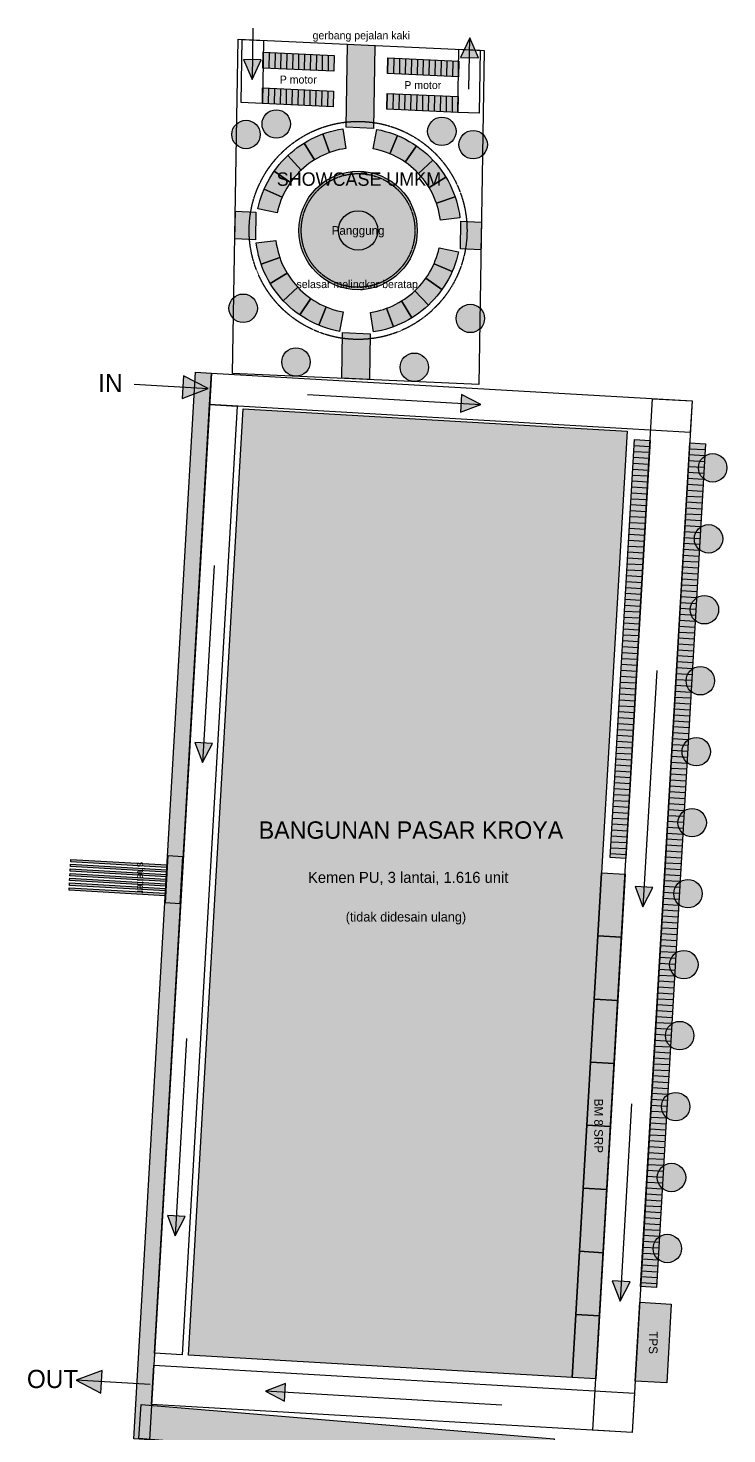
# Model space of a CAD drawing. Header units: centimetres. Extents: x 84414 to 95049, y -40145 to -11296.
# Drawn here: x 86195 to 95049, y -29092 to -11296 of the extents above; entities that cross this region are included whole.
import ezdxf
from ezdxf.enums import TextEntityAlignment as Align

# ---------------------------------------------------------------- set-up
doc = ezdxf.new("R2010")
doc.units = ezdxf.units.CM
doc.linetypes.add('DASHED', pattern=[1.524, 1.27, -0.254])
for name, color, linetype in [('D_Eksisting_Catatan', 9, 'Continuous'), ('D_Parkir', 8, 'Continuous'), ('D_Pasar_Bangunan', 42, 'Continuous'), ('D_Pasar_Servis', 252, 'Continuous'), ('D_Pejalan_Kaki', 3, 'Continuous'), ('D_Pintu', 1, 'Continuous'), ('D_Showcase_Atap', 8, 'DASHED'), ('D_Showcase_Lapak', 30, 'Continuous'), ('D_Showcase_Plaza', 51, 'Continuous'), ('D_Sirkulasi', 5, 'Continuous'), ('D_Taman', 94, 'Continuous'), ('D_Teks', 7, 'Continuous')]:
    doc.layers.add(name, color=color, linetype=linetype)

msp = doc.modelspace()

# ---------------------------------------------------------------- hatches: boundary and pattern name
at = {"layer": 'D_Parkir', "transparency": 33554585}
for points in [[(89174, -11602), (90073, -11642), (90070, -11842), (89171, -11802)], [(90752, -11672), (91651, -11712), (91648, -11912), (90749, -11872)], [(89166, -12052), (90066, -12092), (90062, -12292), (89163, -12251)], [(90745, -12122), (91644, -12162), (91641, -12362), (90742, -12322)], [(93878, -16504), (94077, -16516), (93770, -21807), (93570, -21795)], [(94577, -16545), (94776, -16557), (94155, -27239), (93956, -27227)]]:
    msp.add_hatch(color=8, dxfattribs=at).paths.add_polyline_path(points)
at = {"layer": 'D_Pasar_Bangunan', "transparency": 33554585}
msp.add_hatch(color=42, dxfattribs=at).paths.add_polyline_path([(88922, -16116), (93784, -16399), (93088, -28378), (88226, -28096)])
at = {"layer": 'D_Pasar_Servis', "transparency": 33554585}
for color, points in [(5, [(87972, -21771), (88152, -21781), (88117, -22380), (87937, -22370)]), (252, [(93459, -21989), (93758, -22007), (93712, -22805), (93412, -22788)]), (252, [(93412, -22788), (93712, -22805), (93666, -23604), (93366, -23587)]), (252, [(93366, -23587), (93666, -23604), (93619, -24403), (93320, -24385)]), (252, [(93320, -24385), (93619, -24403), (93573, -25201), (93273, -25184)]), (252, [(93273, -25184), (93573, -25201), (93526, -26000), (93227, -25983)]), (252, [(93227, -25983), (93526, -26000), (93480, -26799), (93180, -26781)]), (252, [(93180, -26781), (93480, -26799), (93433, -27597), (93134, -27580)]), (252, [(93134, -27580), (93433, -27597), (93387, -28396), (93088, -28378)]), (252, [(93944, -27427), (94344, -27450), (94286, -28448), (93886, -28425)])]:
    msp.add_hatch(color=color, dxfattribs=at).paths.add_polyline_path(points)
at = {"layer": 'D_Pejalan_Kaki', "transparency": 33554585}
for color, points in [(3, [(90240, -11499), (90590, -11515), (90573, -12565), (90223, -12549)]), (3, [(88821, -13612), (89081, -13624), (89075, -13974), (88815, -13962)]), (3, [(91678, -13740), (91938, -13751), (91932, -14101), (91672, -14090)]), (3, [(90180, -15149), (90530, -15164), (90520, -15744), (90171, -15729)]), (3, [(88318, -15650), (88518, -15662), (87733, -29169), (87533, -29157)]), (7, [(86734, -21879), (87952, -21950), (87950, -21980), (86732, -21909)]), (7, [(86737, -21819), (87955, -21890), (87954, -21920), (86736, -21849)]), (7, [(86723, -22059), (87941, -22129), (87940, -22159), (86722, -22088)]), (7, [(86727, -21999), (87945, -22069), (87943, -22099), (86725, -22029)]), (7, [(86730, -21939), (87948, -22010), (87947, -22039), (86729, -21969)]), (7, [(86717, -22178), (87934, -22249), (87933, -22279), (86715, -22208)]), (7, [(86720, -22118), (87938, -22189), (87936, -22219), (86718, -22148)]), (3, [(87628, -28720), (92860, -29156), (92829, -29585), (87597, -29149)])]:
    msp.add_hatch(color=color, dxfattribs=at).paths.add_polyline_path(points)
at = {"layer": 'D_Pintu', "transparency": 33554585}
for points in [[(88476, -15860), (88165, -15697), (88148, -15985)], [(86805, -28414), (87116, -28576), (87133, -28289)]]:
    msp.add_hatch(color=1, dxfattribs=at).paths.add_polyline_path(points)
at = {"layer": 'D_Showcase_Lapak', "transparency": 33554585}
for points in [[(90219, -12818), (90178, -12826), (90136, -12834), (90095, -12845), (90055, -12857), (90015, -12871), (89928, -12636), (89978, -12619), (90028, -12604), (90079, -12591), (90130, -12580), (90182, -12571)], [(90779, -12887), (90738, -12871), (90696, -12857), (90654, -12844), (90611, -12833), (90568, -12824), (90613, -12578), (90667, -12589), (90720, -12603), (90773, -12618), (90824, -12636), (90875, -12656)], [(89825, -12963), (89789, -12986), (89754, -13011), (89721, -13036), (89688, -13063), (89657, -13092), (89486, -12910), (89524, -12875), (89565, -12841), (89606, -12809), (89649, -12779), (89693, -12751)], [(90015, -12871), (89975, -12886), (89936, -12903), (89898, -12922), (89861, -12942), (89825, -12963), (89693, -12751), (89738, -12724), (89784, -12699), (89832, -12676), (89880, -12655), (89928, -12636)], [(90974, -12993), (90937, -12969), (90899, -12946), (90860, -12925), (90820, -12905), (90779, -12887), (90875, -12656), (90926, -12678), (90975, -12703), (91023, -12729), (91070, -12757), (91116, -12787)], [(91141, -13137), (91110, -13106), (91078, -13075), (91044, -13046), (91009, -13019), (90974, -12993), (91116, -12787), (91160, -12820), (91203, -12853), (91245, -12889), (91285, -12927), (91323, -12966)], [(89657, -13092), (89627, -13121), (89598, -13152), (89570, -13184), (89543, -13217), (89518, -13251), (89314, -13107), (89345, -13065), (89378, -13024), (89412, -12985), (89448, -12946), (89486, -12910)], [(91275, -13313), (91251, -13276), (91226, -13239), (91199, -13204), (91171, -13170), (91141, -13137), (91323, -12966), (91360, -13007), (91395, -13049), (91428, -13093), (91459, -13138), (91489, -13184)], [(89518, -13251), (89495, -13286), (89472, -13322), (89452, -13359), (89432, -13397), (89415, -13435), (89186, -13335), (89208, -13287), (89231, -13241), (89257, -13195), (89285, -13151), (89314, -13107)], [(89415, -13435), (89398, -13474), (89384, -13514), (89371, -13554), (89359, -13595), (89350, -13636), (89105, -13584), (89117, -13533), (89131, -13482), (89147, -13433), (89166, -13383), (89186, -13335)], [(91369, -13513), (91353, -13472), (91336, -13431), (91317, -13391), (91297, -13352), (91275, -13313), (91489, -13184), (91516, -13231), (91541, -13280), (91565, -13330), (91586, -13380), (91605, -13432)], [(91419, -13729), (91412, -13685), (91404, -13641), (91394, -13598), (91382, -13556), (91369, -13513), (91605, -13432), (91622, -13484), (91636, -13537), (91649, -13590), (91659, -13644), (91667, -13698)], [(89334, -13984), (89340, -14028), (89349, -14072), (89359, -14115), (89370, -14158), (89384, -14200), (89148, -14282), (89131, -14229), (89116, -14176), (89104, -14123), (89094, -14069), (89086, -14015)], [(89384, -14200), (89399, -14241), (89416, -14282), (89435, -14322), (89456, -14362), (89478, -14400), (89264, -14529), (89237, -14482), (89211, -14433), (89188, -14384), (89167, -14333), (89148, -14282)], [(91338, -14278), (91354, -14239), (91369, -14199), (91382, -14159), (91393, -14118), (91403, -14077), (91647, -14129), (91635, -14180), (91621, -14231), (91605, -14281), (91587, -14330), (91567, -14378)], [(89478, -14400), (89502, -14437), (89527, -14474), (89554, -14509), (89582, -14543), (89612, -14576), (89429, -14747), (89393, -14707), (89358, -14664), (89325, -14621), (89293, -14576), (89264, -14529)], [(91234, -14462), (91258, -14427), (91280, -14391), (91301, -14354), (91320, -14316), (91338, -14278), (91567, -14378), (91545, -14426), (91521, -14472), (91495, -14518), (91468, -14563), (91439, -14606)], [(89612, -14576), (89643, -14608), (89675, -14638), (89708, -14667), (89743, -14694), (89779, -14720), (89637, -14926), (89592, -14894), (89549, -14860), (89508, -14824), (89468, -14786), (89429, -14747)], [(91096, -14621), (91126, -14592), (91155, -14561), (91183, -14529), (91209, -14496), (91234, -14462), (91439, -14606), (91408, -14648), (91375, -14689), (91340, -14729), (91304, -14767), (91267, -14804)], [(89779, -14720), (89816, -14745), (89854, -14767), (89893, -14789), (89933, -14808), (89973, -14826), (89877, -15057), (89827, -15035), (89778, -15011), (89730, -14984), (89683, -14956), (89637, -14926)], [(90738, -14842), (90778, -14827), (90816, -14810), (90854, -14791), (90892, -14771), (90928, -14750), (91059, -14963), (91014, -14989), (90968, -15014), (90921, -15037), (90873, -15058), (90824, -15077)], [(90928, -14750), (90964, -14727), (90998, -14703), (91032, -14677), (91064, -14650), (91096, -14621), (91267, -14804), (91228, -14839), (91188, -14872), (91146, -14904), (91103, -14934), (91059, -14963)], [(89973, -14826), (90014, -14842), (90056, -14857), (90099, -14869), (90142, -14880), (90185, -14889), (90140, -15135), (90086, -15124), (90033, -15110), (89980, -15095), (89928, -15077), (89877, -15057)], [(90533, -14895), (90575, -14888), (90617, -14879), (90658, -14868), (90698, -14856), (90738, -14842), (90824, -15077), (90775, -15094), (90724, -15109), (90674, -15122), (90622, -15133), (90571, -15142)]]:
    msp.add_hatch(color=30, dxfattribs=at).paths.add_polyline_path(points)
at = {"layer": 'D_Showcase_Plaza', "transparency": 33554585}
for color, points in [(51, [(91126, -13857), (91123, -13783), (91112, -13710), (91094, -13639), (91069, -13570), (91038, -13503), (91000, -13440), (90956, -13381), (90907, -13326), (90852, -13277), (90793, -13233), (90730, -13195), (90663, -13164), (90594, -13139), (90523, -13121), (90450, -13110), (90376, -13107), (90303, -13110), (90230, -13121), (90159, -13139), (90089, -13164), (90023, -13195), (89960, -13233), (89901, -13277), (89846, -13326), (89797, -13381), (89753, -13440), (89715, -13503), (89683, -13570), (89659, -13639), (89641, -13710), (89630, -13783), (89626, -13857), (89630, -13930), (89641, -14003), (89659, -14074), (89683, -14144), (89715, -14210), (89753, -14273), (89797, -14332), (89846, -14387), (89901, -14436), (89960, -14480), (90023, -14518), (90089, -14550), (90159, -14574), (90230, -14592), (90303, -14603), (90376, -14607), (90450, -14603), (90523, -14592), (90594, -14574), (90663, -14550), (90730, -14518), (90793, -14480), (90852, -14436), (90907, -14387), (90956, -14332), (91000, -14273), (91038, -14210), (91069, -14144), (91094, -14074), (91112, -14003), (91123, -13930)]), (41, [(90626, -13857), (90625, -13832), (90622, -13808), (90616, -13784), (90607, -13761), (90597, -13739), (90584, -13718), (90570, -13698), (90553, -13680), (90535, -13663), (90515, -13649), (90494, -13636), (90472, -13626), (90449, -13617), (90425, -13611), (90401, -13608), (90376, -13607), (90352, -13608), (90328, -13611), (90304, -13617), (90281, -13626), (90258, -13636), (90237, -13649), (90218, -13663), (90200, -13680), (90183, -13698), (90168, -13718), (90156, -13739), (90145, -13761), (90137, -13784), (90131, -13808), (90128, -13832), (90126, -13857), (90128, -13881), (90131, -13905), (90137, -13929), (90145, -13952), (90156, -13974), (90168, -13996), (90183, -14015), (90200, -14033), (90218, -14050), (90237, -14064), (90258, -14077), (90281, -14088), (90304, -14096), (90328, -14102), (90352, -14105), (90376, -14107), (90401, -14105), (90425, -14102), (90449, -14096), (90472, -14088), (90494, -14077), (90515, -14064), (90535, -14050), (90553, -14033), (90570, -14015), (90584, -13996), (90597, -13974), (90607, -13952), (90616, -13929), (90622, -13905), (90625, -13881)])]:
    msp.add_hatch(color=color, dxfattribs=at).paths.add_polyline_path(points)
at = {"layer": 'D_Sirkulasi', "transparency": 33554585}
for points in [[(91791, -11418), (91675, -11666), (91900, -11670)], [(89033, -11945), (89150, -11697), (88925, -11694)], [(91930, -16061), (91687, -15934), (91674, -16158)], [(88406, -20594), (88533, -20351), (88308, -20338)], [(93985, -22421), (94112, -22177), (93887, -22164)], [(88058, -26584), (88185, -26341), (87960, -26328)], [(93695, -27412), (93821, -27169), (93597, -27156)], [(89201, -28553), (89444, -28680), (89457, -28455)]]:
    msp.add_hatch(color=5, dxfattribs=at).paths.add_polyline_path(points)
at = {"layer": 'D_Taman', "transparency": 33554585}
for points in [[(89519, -12509), (89518, -12492), (89515, -12474), (89511, -12457), (89505, -12441), (89498, -12425), (89488, -12409), (89478, -12395), (89466, -12382), (89453, -12370), (89439, -12360), (89424, -12351), (89408, -12343), (89391, -12337), (89374, -12333), (89356, -12330), (89339, -12329), (89321, -12330), (89304, -12333), (89287, -12337), (89270, -12343), (89254, -12351), (89239, -12360), (89225, -12370), (89212, -12382), (89200, -12395), (89189, -12409), (89180, -12425), (89173, -12441), (89167, -12457), (89162, -12474), (89160, -12492), (89159, -12509), (89160, -12527), (89162, -12545), (89167, -12562), (89173, -12578), (89180, -12594), (89189, -12609), (89200, -12624), (89212, -12637), (89225, -12649), (89239, -12659), (89254, -12668), (89270, -12676), (89287, -12682), (89304, -12686), (89321, -12689), (89339, -12689), (89356, -12689), (89374, -12686), (89391, -12682), (89408, -12676), (89424, -12668), (89439, -12659), (89453, -12649), (89466, -12637), (89478, -12624), (89488, -12609), (89498, -12594), (89505, -12578), (89511, -12562), (89515, -12545), (89518, -12527)], [(91617, -12603), (91616, -12586), (91613, -12568), (91609, -12551), (91603, -12534), (91595, -12518), (91586, -12503), (91576, -12489), (91564, -12476), (91551, -12464), (91537, -12454), (91522, -12444), (91506, -12437), (91489, -12431), (91472, -12427), (91454, -12424), (91437, -12423), (91419, -12424), (91402, -12427), (91384, -12431), (91368, -12437), (91352, -12444), (91337, -12454), (91323, -12464), (91309, -12476), (91298, -12489), (91287, -12503), (91278, -12518), (91270, -12534), (91264, -12551), (91260, -12568), (91258, -12586), (91257, -12603), (91258, -12621), (91260, -12638), (91264, -12655), (91270, -12672), (91278, -12688), (91287, -12703), (91298, -12717), (91309, -12730), (91323, -12742), (91337, -12753), (91352, -12762), (91368, -12770), (91384, -12775), (91402, -12780), (91419, -12782), (91437, -12783), (91454, -12782), (91472, -12780), (91489, -12775), (91506, -12770), (91522, -12762), (91537, -12753), (91551, -12742), (91564, -12730), (91576, -12717), (91586, -12703), (91595, -12688), (91603, -12672), (91609, -12655), (91613, -12638), (91616, -12621)], [(89137, -12642), (89136, -12625), (89133, -12607), (89129, -12590), (89123, -12574), (89115, -12558), (89106, -12542), (89096, -12528), (89084, -12515), (89071, -12503), (89057, -12493), (89042, -12484), (89026, -12476), (89009, -12470), (88992, -12466), (88974, -12463), (88957, -12462), (88939, -12463), (88922, -12466), (88904, -12470), (88888, -12476), (88872, -12484), (88857, -12493), (88843, -12503), (88829, -12515), (88818, -12528), (88807, -12542), (88798, -12558), (88790, -12574), (88784, -12590), (88780, -12607), (88778, -12625), (88777, -12642), (88778, -12660), (88780, -12678), (88784, -12695), (88790, -12711), (88798, -12727), (88807, -12742), (88818, -12757), (88829, -12770), (88843, -12782), (88857, -12792), (88872, -12801), (88888, -12809), (88904, -12815), (88922, -12819), (88939, -12822), (88957, -12822), (88974, -12822), (88992, -12819), (89009, -12815), (89026, -12809), (89042, -12801), (89057, -12792), (89071, -12782), (89084, -12770), (89096, -12757), (89106, -12742), (89115, -12727), (89123, -12711), (89129, -12695), (89133, -12678), (89136, -12660)], [(92014, -12771), (92013, -12753), (92010, -12736), (92006, -12719), (92000, -12702), (91993, -12686), (91984, -12671), (91973, -12657), (91961, -12644), (91948, -12632), (91934, -12621), (91919, -12612), (91903, -12605), (91886, -12599), (91869, -12594), (91851, -12592), (91834, -12591), (91816, -12592), (91799, -12594), (91782, -12599), (91765, -12605), (91749, -12612), (91734, -12621), (91720, -12632), (91707, -12644), (91695, -12657), (91684, -12671), (91675, -12686), (91668, -12702), (91662, -12719), (91657, -12736), (91655, -12753), (91654, -12771), (91655, -12789), (91657, -12806), (91662, -12823), (91668, -12840), (91675, -12856), (91684, -12871), (91695, -12885), (91707, -12898), (91720, -12910), (91734, -12921), (91749, -12930), (91765, -12937), (91782, -12943), (91799, -12948), (91816, -12950), (91834, -12951), (91851, -12950), (91869, -12948), (91886, -12943), (91903, -12937), (91919, -12930), (91934, -12921), (91948, -12910), (91961, -12898), (91973, -12885), (91984, -12871), (91993, -12856), (92000, -12840), (92006, -12823), (92010, -12806), (92013, -12789)], [(89100, -14842), (89100, -14825), (89097, -14807), (89093, -14790), (89087, -14773), (89079, -14757), (89070, -14742), (89060, -14728), (89048, -14715), (89035, -14703), (89020, -14693), (89005, -14683), (88989, -14676), (88973, -14670), (88956, -14666), (88938, -14663), (88920, -14662), (88903, -14663), (88885, -14666), (88868, -14670), (88852, -14676), (88836, -14683), (88820, -14693), (88806, -14703), (88793, -14715), (88781, -14728), (88771, -14742), (88762, -14757), (88754, -14773), (88748, -14790), (88744, -14807), (88741, -14825), (88740, -14842), (88741, -14860), (88744, -14877), (88748, -14894), (88754, -14911), (88762, -14927), (88771, -14942), (88781, -14956), (88793, -14969), (88806, -14981), (88820, -14992), (88836, -15001), (88852, -15008), (88868, -15014), (88885, -15019), (88903, -15021), (88920, -15022), (88938, -15021), (88956, -15019), (88973, -15014), (88989, -15008), (89005, -15001), (89020, -14992), (89035, -14981), (89048, -14969), (89060, -14956), (89070, -14942), (89079, -14927), (89087, -14911), (89093, -14894), (89097, -14877), (89100, -14860)], [(91978, -14971), (91977, -14953), (91974, -14936), (91970, -14918), (91964, -14902), (91956, -14886), (91947, -14871), (91937, -14857), (91925, -14843), (91912, -14832), (91898, -14821), (91882, -14812), (91866, -14804), (91850, -14798), (91833, -14794), (91815, -14792), (91798, -14791), (91780, -14792), (91762, -14794), (91745, -14798), (91729, -14804), (91713, -14812), (91698, -14821), (91683, -14832), (91670, -14843), (91658, -14857), (91648, -14871), (91639, -14886), (91631, -14902), (91625, -14918), (91621, -14936), (91618, -14953), (91618, -14971), (91618, -14988), (91621, -15006), (91625, -15023), (91631, -15040), (91639, -15056), (91648, -15071), (91658, -15085), (91670, -15098), (91683, -15110), (91698, -15120), (91713, -15129), (91729, -15137), (91745, -15143), (91762, -15147), (91780, -15150), (91798, -15151), (91815, -15150), (91833, -15147), (91850, -15143), (91866, -15137), (91882, -15129), (91898, -15120), (91912, -15110), (91925, -15098), (91937, -15085), (91947, -15071), (91956, -15056), (91964, -15040), (91970, -15023), (91974, -15006), (91977, -14988)], [(89769, -15522), (89768, -15505), (89766, -15487), (89761, -15470), (89755, -15454), (89748, -15438), (89739, -15422), (89728, -15408), (89716, -15395), (89703, -15383), (89689, -15373), (89674, -15364), (89658, -15356), (89641, -15350), (89624, -15346), (89607, -15343), (89589, -15342), (89571, -15343), (89554, -15346), (89537, -15350), (89520, -15356), (89504, -15364), (89489, -15373), (89475, -15383), (89462, -15395), (89450, -15408), (89439, -15422), (89430, -15438), (89423, -15454), (89417, -15470), (89413, -15487), (89410, -15505), (89409, -15522), (89410, -15540), (89413, -15558), (89417, -15575), (89423, -15591), (89430, -15607), (89439, -15622), (89450, -15637), (89462, -15650), (89475, -15662), (89489, -15672), (89504, -15681), (89520, -15689), (89537, -15695), (89554, -15699), (89571, -15702), (89589, -15702), (89607, -15702), (89624, -15699), (89641, -15695), (89658, -15689), (89674, -15681), (89689, -15672), (89703, -15662), (89716, -15650), (89728, -15637), (89739, -15622), (89748, -15607), (89755, -15591), (89761, -15575), (89766, -15558), (89768, -15540)], [(91268, -15589), (91267, -15572), (91264, -15554), (91260, -15537), (91254, -15521), (91246, -15505), (91237, -15489), (91227, -15475), (91215, -15462), (91202, -15450), (91188, -15440), (91172, -15431), (91156, -15423), (91140, -15417), (91123, -15413), (91105, -15410), (91088, -15409), (91070, -15410), (91052, -15413), (91035, -15417), (91019, -15423), (91003, -15431), (90988, -15440), (90973, -15450), (90960, -15462), (90948, -15475), (90938, -15489), (90929, -15505), (90921, -15521), (90915, -15537), (90911, -15554), (90908, -15572), (90908, -15589), (90908, -15607), (90911, -15625), (90915, -15642), (90921, -15658), (90929, -15674), (90938, -15689), (90948, -15704), (90960, -15717), (90973, -15729), (90988, -15739), (91003, -15748), (91019, -15756), (91035, -15762), (91052, -15766), (91070, -15769), (91088, -15769), (91105, -15769), (91123, -15766), (91140, -15762), (91156, -15756), (91172, -15748), (91188, -15739), (91202, -15729), (91215, -15717), (91227, -15704), (91237, -15689), (91246, -15674), (91254, -15658), (91260, -15642), (91264, -15625), (91267, -15607)], [(95049, -16862), (95048, -16845), (95045, -16827), (95041, -16810), (95035, -16794), (95027, -16778), (95018, -16762), (95008, -16748), (94996, -16735), (94983, -16723), (94969, -16713), (94953, -16704), (94938, -16696), (94921, -16690), (94904, -16686), (94886, -16683), (94869, -16682), (94851, -16683), (94834, -16686), (94816, -16690), (94800, -16696), (94784, -16704), (94769, -16713), (94754, -16723), (94741, -16735), (94729, -16748), (94719, -16762), (94710, -16778), (94702, -16794), (94696, -16810), (94692, -16827), (94689, -16845), (94689, -16862), (94689, -16880), (94692, -16898), (94696, -16915), (94702, -16931), (94710, -16947), (94719, -16962), (94729, -16977), (94741, -16990), (94754, -17002), (94769, -17012), (94784, -17021), (94800, -17029), (94816, -17035), (94834, -17039), (94851, -17042), (94869, -17042), (94886, -17042), (94904, -17039), (94921, -17035), (94938, -17029), (94953, -17021), (94969, -17012), (94983, -17002), (94996, -16990), (95008, -16977), (95018, -16962), (95027, -16947), (95035, -16931), (95041, -16915), (95045, -16898), (95048, -16880)], [(94996, -17761), (94996, -17743), (94993, -17726), (94989, -17709), (94983, -17692), (94975, -17676), (94966, -17661), (94956, -17647), (94944, -17634), (94931, -17622), (94916, -17611), (94901, -17602), (94885, -17595), (94869, -17589), (94852, -17584), (94834, -17582), (94816, -17581), (94799, -17582), (94781, -17584), (94764, -17589), (94748, -17595), (94732, -17602), (94716, -17611), (94702, -17622), (94689, -17634), (94677, -17647), (94667, -17661), (94658, -17676), (94650, -17692), (94644, -17709), (94640, -17726), (94637, -17743), (94636, -17761), (94637, -17779), (94640, -17796), (94644, -17813), (94650, -17830), (94658, -17846), (94667, -17861), (94677, -17875), (94689, -17888), (94702, -17900), (94716, -17911), (94732, -17920), (94748, -17927), (94764, -17933), (94781, -17937), (94799, -17940), (94816, -17941), (94834, -17940), (94852, -17937), (94869, -17933), (94885, -17927), (94901, -17920), (94916, -17911), (94931, -17900), (94944, -17888), (94956, -17875), (94966, -17861), (94975, -17846), (94983, -17830), (94989, -17813), (94993, -17796), (94996, -17779)], [(94944, -18659), (94943, -18642), (94941, -18624), (94936, -18607), (94930, -18591), (94923, -18575), (94914, -18559), (94903, -18545), (94891, -18532), (94878, -18520), (94864, -18510), (94849, -18501), (94833, -18493), (94816, -18487), (94799, -18483), (94782, -18480), (94764, -18479), (94747, -18480), (94729, -18483), (94712, -18487), (94695, -18493), (94679, -18501), (94664, -18510), (94650, -18520), (94637, -18532), (94625, -18545), (94615, -18559), (94605, -18575), (94598, -18591), (94592, -18607), (94588, -18624), (94585, -18642), (94584, -18659), (94585, -18677), (94588, -18695), (94592, -18712), (94598, -18728), (94605, -18744), (94615, -18759), (94625, -18774), (94637, -18787), (94650, -18799), (94664, -18809), (94679, -18818), (94695, -18826), (94712, -18832), (94729, -18836), (94747, -18839), (94764, -18839), (94782, -18839), (94799, -18836), (94816, -18832), (94833, -18826), (94849, -18818), (94864, -18809), (94878, -18799), (94891, -18787), (94903, -18774), (94914, -18759), (94923, -18744), (94930, -18728), (94936, -18712), (94941, -18695), (94943, -18677)], [(94892, -19558), (94891, -19540), (94889, -19523), (94884, -19506), (94878, -19489), (94871, -19473), (94862, -19458), (94851, -19444), (94839, -19431), (94826, -19419), (94812, -19408), (94797, -19399), (94781, -19392), (94764, -19386), (94747, -19381), (94730, -19379), (94712, -19378), (94694, -19379), (94677, -19381), (94660, -19386), (94643, -19392), (94627, -19399), (94612, -19408), (94598, -19419), (94585, -19431), (94573, -19444), (94562, -19458), (94553, -19473), (94546, -19489), (94540, -19506), (94535, -19523), (94533, -19540), (94532, -19558), (94533, -19576), (94535, -19593), (94540, -19610), (94546, -19627), (94553, -19643), (94562, -19658), (94573, -19672), (94585, -19685), (94598, -19697), (94612, -19708), (94627, -19717), (94643, -19724), (94660, -19730), (94677, -19734), (94694, -19737), (94712, -19738), (94730, -19737), (94747, -19734), (94764, -19730), (94781, -19724), (94797, -19717), (94812, -19708), (94826, -19697), (94839, -19685), (94851, -19672), (94862, -19658), (94871, -19643), (94878, -19627), (94884, -19610), (94889, -19593), (94891, -19576)], [(94840, -20456), (94839, -20439), (94836, -20421), (94832, -20404), (94826, -20387), (94819, -20372), (94809, -20356), (94799, -20342), (94787, -20329), (94774, -20317), (94760, -20307), (94745, -20298), (94729, -20290), (94712, -20284), (94695, -20280), (94677, -20277), (94660, -20276), (94642, -20277), (94625, -20280), (94608, -20284), (94591, -20290), (94575, -20298), (94560, -20307), (94546, -20317), (94532, -20329), (94521, -20342), (94510, -20356), (94501, -20372), (94493, -20387), (94488, -20404), (94483, -20421), (94481, -20439), (94480, -20456), (94481, -20474), (94483, -20491), (94488, -20509), (94493, -20525), (94501, -20541), (94510, -20556), (94521, -20571), (94532, -20584), (94546, -20596), (94560, -20606), (94575, -20615), (94591, -20623), (94608, -20629), (94625, -20633), (94642, -20636), (94660, -20636), (94677, -20636), (94695, -20633), (94712, -20629), (94729, -20623), (94745, -20615), (94760, -20606), (94774, -20596), (94787, -20584), (94799, -20571), (94809, -20556), (94819, -20541), (94826, -20525), (94832, -20509), (94836, -20491), (94839, -20474)], [(94788, -21355), (94787, -21337), (94784, -21320), (94780, -21303), (94774, -21286), (94766, -21270), (94757, -21255), (94747, -21241), (94735, -21228), (94722, -21216), (94708, -21205), (94692, -21196), (94676, -21189), (94660, -21183), (94643, -21178), (94625, -21176), (94608, -21175), (94590, -21176), (94572, -21178), (94555, -21183), (94539, -21189), (94523, -21196), (94508, -21205), (94493, -21216), (94480, -21228), (94468, -21241), (94458, -21255), (94449, -21270), (94441, -21286), (94435, -21303), (94431, -21320), (94428, -21337), (94428, -21355), (94428, -21372), (94431, -21390), (94435, -21407), (94441, -21424), (94449, -21440), (94458, -21455), (94468, -21469), (94480, -21482), (94493, -21494), (94508, -21505), (94523, -21514), (94539, -21521), (94555, -21527), (94572, -21531), (94590, -21534), (94608, -21535), (94625, -21534), (94643, -21531), (94660, -21527), (94676, -21521), (94692, -21514), (94708, -21505), (94722, -21494), (94735, -21482), (94747, -21469), (94757, -21455), (94766, -21440), (94774, -21424), (94780, -21407), (94784, -21390), (94787, -21372)], [(94735, -22253), (94734, -22236), (94732, -22218), (94728, -22201), (94722, -22184), (94714, -22168), (94705, -22153), (94694, -22139), (94683, -22126), (94670, -22114), (94655, -22104), (94640, -22095), (94624, -22087), (94608, -22081), (94590, -22077), (94573, -22074), (94555, -22073), (94538, -22074), (94520, -22077), (94503, -22081), (94486, -22087), (94471, -22095), (94455, -22104), (94441, -22114), (94428, -22126), (94416, -22139), (94406, -22153), (94397, -22168), (94389, -22184), (94383, -22201), (94379, -22218), (94376, -22236), (94375, -22253), (94376, -22271), (94379, -22288), (94383, -22306), (94389, -22322), (94397, -22338), (94406, -22353), (94416, -22368), (94428, -22381), (94441, -22392), (94455, -22403), (94471, -22412), (94486, -22420), (94503, -22426), (94520, -22430), (94538, -22432), (94555, -22433), (94573, -22432), (94590, -22430), (94608, -22426), (94624, -22420), (94640, -22412), (94655, -22403), (94670, -22392), (94683, -22381), (94694, -22368), (94705, -22353), (94714, -22338), (94722, -22322), (94728, -22306), (94732, -22288), (94734, -22271)], [(94683, -23152), (94682, -23134), (94680, -23117), (94675, -23100), (94669, -23083), (94662, -23067), (94653, -23052), (94642, -23038), (94630, -23025), (94617, -23013), (94603, -23002), (94588, -22993), (94572, -22986), (94555, -22980), (94538, -22975), (94521, -22973), (94503, -22972), (94486, -22973), (94468, -22975), (94451, -22980), (94434, -22986), (94418, -22993), (94403, -23002), (94389, -23013), (94376, -23025), (94364, -23038), (94353, -23052), (94344, -23067), (94337, -23083), (94331, -23100), (94327, -23117), (94324, -23134), (94323, -23152), (94324, -23169), (94327, -23187), (94331, -23204), (94337, -23221), (94344, -23237), (94353, -23252), (94364, -23266), (94376, -23279), (94389, -23291), (94403, -23301), (94418, -23311), (94434, -23318), (94451, -23324), (94468, -23328), (94486, -23331), (94503, -23332), (94521, -23331), (94538, -23328), (94555, -23324), (94572, -23318), (94588, -23311), (94603, -23301), (94617, -23291), (94630, -23279), (94642, -23266), (94653, -23252), (94662, -23237), (94669, -23221), (94675, -23204), (94680, -23187), (94682, -23169)], [(94631, -24050), (94630, -24033), (94627, -24015), (94623, -23998), (94617, -23981), (94610, -23965), (94601, -23950), (94590, -23936), (94578, -23923), (94565, -23911), (94551, -23901), (94536, -23892), (94520, -23884), (94503, -23878), (94486, -23874), (94469, -23871), (94451, -23870), (94433, -23871), (94416, -23874), (94399, -23878), (94382, -23884), (94366, -23892), (94351, -23901), (94337, -23911), (94324, -23923), (94312, -23936), (94301, -23950), (94292, -23965), (94285, -23981), (94279, -23998), (94274, -24015), (94272, -24033), (94271, -24050), (94272, -24068), (94274, -24085), (94279, -24103), (94285, -24119), (94292, -24135), (94301, -24150), (94312, -24164), (94324, -24178), (94337, -24189), (94351, -24200), (94366, -24209), (94382, -24217), (94399, -24223), (94416, -24227), (94433, -24229), (94451, -24230), (94469, -24229), (94486, -24227), (94503, -24223), (94520, -24217), (94536, -24209), (94551, -24200), (94565, -24189), (94578, -24178), (94590, -24164), (94601, -24150), (94610, -24135), (94617, -24119), (94623, -24103), (94627, -24085), (94630, -24068)], [(94579, -24949), (94578, -24931), (94575, -24914), (94571, -24897), (94565, -24880), (94557, -24864), (94548, -24849), (94538, -24835), (94526, -24822), (94513, -24810), (94499, -24799), (94484, -24790), (94468, -24782), (94451, -24777), (94434, -24772), (94416, -24770), (94399, -24769), (94381, -24770), (94364, -24772), (94346, -24777), (94330, -24782), (94314, -24790), (94299, -24799), (94285, -24810), (94271, -24822), (94260, -24835), (94249, -24849), (94240, -24864), (94232, -24880), (94226, -24897), (94222, -24914), (94220, -24931), (94219, -24949), (94220, -24966), (94222, -24984), (94226, -25001), (94232, -25018), (94240, -25034), (94249, -25049), (94260, -25063), (94271, -25076), (94285, -25088), (94299, -25098), (94314, -25108), (94330, -25115), (94346, -25121), (94364, -25125), (94381, -25128), (94399, -25129), (94416, -25128), (94434, -25125), (94451, -25121), (94468, -25115), (94484, -25108), (94499, -25098), (94513, -25088), (94526, -25076), (94538, -25063), (94548, -25049), (94557, -25034), (94565, -25018), (94571, -25001), (94575, -24984), (94578, -24966)], [(94527, -25847), (94526, -25830), (94523, -25812), (94519, -25795), (94513, -25778), (94505, -25762), (94496, -25747), (94486, -25733), (94474, -25720), (94461, -25708), (94447, -25698), (94431, -25689), (94415, -25681), (94399, -25675), (94382, -25671), (94364, -25668), (94347, -25667), (94329, -25668), (94311, -25671), (94294, -25675), (94278, -25681), (94262, -25689), (94247, -25698), (94232, -25708), (94219, -25720), (94207, -25733), (94197, -25747), (94188, -25762), (94180, -25778), (94174, -25795), (94170, -25812), (94167, -25830), (94167, -25847), (94167, -25865), (94170, -25882), (94174, -25900), (94180, -25916), (94188, -25932), (94197, -25947), (94207, -25961), (94219, -25975), (94232, -25986), (94247, -25997), (94262, -26006), (94278, -26014), (94294, -26020), (94311, -26024), (94329, -26026), (94347, -26027), (94364, -26026), (94382, -26024), (94399, -26020), (94415, -26014), (94431, -26006), (94447, -25997), (94461, -25986), (94474, -25975), (94486, -25961), (94496, -25947), (94505, -25932), (94513, -25916), (94519, -25900), (94523, -25882), (94526, -25865)], [(94474, -26746), (94473, -26728), (94471, -26711), (94467, -26694), (94461, -26677), (94453, -26661), (94444, -26646), (94433, -26632), (94422, -26618), (94408, -26607), (94394, -26596), (94379, -26587), (94363, -26579), (94347, -26574), (94329, -26569), (94312, -26567), (94294, -26566), (94277, -26567), (94259, -26569), (94242, -26574), (94225, -26579), (94209, -26587), (94194, -26596), (94180, -26607), (94167, -26618), (94155, -26632), (94145, -26646), (94136, -26661), (94128, -26677), (94122, -26694), (94118, -26711), (94115, -26728), (94114, -26746), (94115, -26763), (94118, -26781), (94122, -26798), (94128, -26815), (94136, -26831), (94145, -26846), (94155, -26860), (94167, -26873), (94180, -26885), (94194, -26895), (94209, -26905), (94225, -26912), (94242, -26918), (94259, -26922), (94277, -26925), (94294, -26926), (94312, -26925), (94329, -26922), (94347, -26918), (94363, -26912), (94379, -26905), (94394, -26895), (94408, -26885), (94422, -26873), (94433, -26860), (94444, -26846), (94453, -26831), (94461, -26815), (94467, -26798), (94471, -26781), (94473, -26763)]]:
    msp.add_hatch(color=94, dxfattribs=at).paths.add_polyline_path(points)

# ---------------------------------------------------------------- linework, layer by layer
at = {"layer": 'D_Eksisting_Catatan'}
msp.add_lwpolyline([(88857, -11437), (91973, -11577), (91904, -15806), (88787, -15667)], close=True, dxfattribs=at)
at = {"layer": 'D_Parkir'}
for p, q in [((89174, -11602), (89171, -11802)), ((89249, -11605), (89245, -11805)), ((89324, -11608), (89320, -11808)), ((89399, -11612), (89395, -11812)), ((89474, -11615), (89470, -11815)), ((89548, -11618), (89545, -11818)), ((89623, -11622), (89620, -11822)), ((89698, -11625), (89695, -11825)), ((89773, -11628), (89770, -11828)), ((89848, -11632), (89845, -11832)), ((89923, -11635), (89920, -11835)), ((89998, -11638), (89995, -11838)), ((90073, -11642), (90070, -11842)), ((90752, -11672), (90749, -11872)), ((90827, -11675), (90824, -11875)), ((90902, -11679), (90899, -11879)), ((90977, -11682), (90974, -11882)), ((91052, -11685), (91049, -11885)), ((91127, -11689), (91124, -11889)), ((91202, -11692), (91198, -11892)), ((91277, -11696), (91273, -11895)), ((91352, -11699), (91348, -11899)), ((91427, -11702), (91423, -11902)), ((91501, -11706), (91498, -11906)), ((91576, -11709), (91573, -11909)), ((91651, -11712), (91648, -11912)), ((89166, -12052), (89163, -12251)), ((89241, -12055), (89238, -12255)), ((89316, -12058), (89313, -12258)), ((89391, -12062), (89388, -12262)), ((89466, -12065), (89463, -12265)), ((89541, -12068), (89538, -12268)), ((89616, -12072), (89613, -12272)), ((89691, -12075), (89688, -12275)), ((89766, -12078), (89763, -12278)), ((89841, -12082), (89837, -12282)), ((89916, -12085), (89912, -12285)), ((89991, -12088), (89987, -12288)), ((90066, -12092), (90062, -12292)), ((90745, -12122), (90742, -12322)), ((90820, -12125), (90816, -12325)), ((90895, -12129), (90891, -12329)), ((90970, -12132), (90966, -12332)), ((91045, -12135), (91041, -12335)), ((91119, -12139), (91116, -12339)), ((91194, -12142), (91191, -12342)), ((91269, -12145), (91266, -12345)), ((91344, -12149), (91341, -12349)), ((91419, -12152), (91416, -12352)), ((91494, -12155), (91491, -12355)), ((91569, -12159), (91566, -12359)), ((91644, -12162), (91641, -12362)), ((93878, -16504), (94077, -16516)), ((94577, -16545), (94776, -16557)), ((93865, -16729), (94064, -16741)), ((93869, -16654), (94069, -16666)), ((93873, -16579), (94073, -16591)), ((94568, -16695), (94768, -16706)), ((94572, -16620), (94772, -16631)), ((93856, -16879), (94056, -16890)), ((93860, -16804), (94060, -16815)), ((94559, -16844), (94759, -16856)), ((94563, -16770), (94763, -16781)), ((93847, -17028), (94047, -17040)), ((93852, -16954), (94051, -16965)), ((94546, -17069), (94746, -17081)), ((94550, -16994), (94750, -17006)), ((94555, -16919), (94754, -16931)), ((93834, -17253), (94034, -17265)), ((93839, -17178), (94038, -17190)), ((93843, -17103), (94043, -17115)), ((94537, -17219), (94737, -17230)), ((94542, -17144), (94741, -17156)), ((93826, -17403), (94025, -17414)), ((93830, -17328), (94030, -17340)), ((94529, -17369), (94728, -17380)), ((94533, -17294), (94733, -17305)), ((93817, -17553), (94016, -17564)), ((93821, -17478), (94021, -17489)), ((94516, -17593), (94715, -17605)), ((94520, -17518), (94720, -17530)), ((94524, -17443), (94724, -17455)), ((93804, -17777), (94003, -17789)), ((93808, -17702), (94008, -17714)), ((93812, -17627), (94012, -17639)), ((94507, -17743), (94707, -17755)), ((94511, -17668), (94711, -17680)), ((93795, -17927), (93995, -17939)), ((93799, -17852), (93999, -17864)), ((94494, -17968), (94694, -17979)), ((94498, -17893), (94698, -17904)), ((94503, -17818), (94702, -17829)), ((93782, -18152), (93982, -18163)), ((93786, -18077), (93986, -18088)), ((93791, -18002), (93990, -18013)), ((94485, -18117), (94685, -18129)), ((94490, -18042), (94689, -18054)), ((93773, -18301), (93973, -18313)), ((93778, -18226), (93977, -18238)), ((94476, -18267), (94676, -18279)), ((94481, -18192), (94680, -18204)), ((93765, -18451), (93964, -18463)), ((93769, -18376), (93969, -18388)), ((94463, -18492), (94663, -18503)), ((94468, -18417), (94667, -18428)), ((94472, -18342), (94672, -18354)), ((93752, -18676), (93951, -18687)), ((93756, -18601), (93956, -18612)), ((93760, -18526), (93960, -18538)), ((94455, -18641), (94654, -18653)), ((94459, -18567), (94659, -18578)), ((93743, -18825), (93943, -18837)), ((93747, -18751), (93947, -18762)), ((94446, -18791), (94646, -18803)), ((94450, -18716), (94650, -18728)), ((93734, -18975), (93934, -18987)), ((93738, -18900), (93938, -18912)), ((94433, -19016), (94633, -19027)), ((94437, -18941), (94637, -18953)), ((94442, -18866), (94641, -18878)), ((93721, -19200), (93921, -19211)), ((93725, -19125), (93925, -19137)), ((93730, -19050), (93929, -19062)), ((94424, -19166), (94624, -19177)), ((94429, -19091), (94628, -19102)), ((93712, -19350), (93912, -19361)), ((93717, -19275), (93916, -19286)), ((94411, -19390), (94611, -19402)), ((94416, -19315), (94615, -19327)), ((94420, -19240), (94620, -19252)), ((93699, -19574), (93899, -19586)), ((93704, -19499), (93903, -19511)), ((93708, -19424), (93908, -19436)), ((94403, -19540), (94602, -19552)), ((94407, -19465), (94607, -19477)), ((93691, -19724), (93890, -19736)), ((93695, -19649), (93895, -19661)), ((94394, -19690), (94593, -19701)), ((94398, -19615), (94598, -19626)), ((93682, -19874), (93882, -19885)), ((93686, -19799), (93886, -19810)), ((94381, -19914), (94580, -19926)), ((94385, -19839), (94585, -19851)), ((94389, -19765), (94589, -19776)), ((93669, -20098), (93869, -20110)), ((93673, -20023), (93873, -20035)), ((93678, -19949), (93877, -19960)), ((94372, -20064), (94572, -20076)), ((94376, -19989), (94576, -20001)), ((93660, -20248), (93860, -20260)), ((93665, -20173), (93864, -20185)), ((94363, -20214), (94563, -20225)), ((94368, -20139), (94567, -20150)), ((93651, -20398), (93851, -20409)), ((93656, -20323), (93855, -20334)), ((94350, -20438), (94550, -20450)), ((94355, -20364), (94554, -20375)), ((94359, -20289), (94559, -20300)), ((93638, -20622), (93838, -20634)), ((93643, -20548), (93842, -20559)), ((93647, -20473), (93847, -20484)), ((94342, -20588), (94541, -20600)), ((94346, -20513), (94546, -20525)), ((93630, -20772), (93829, -20784)), ((93634, -20697), (93834, -20709)), ((94329, -20813), (94528, -20824)), ((94333, -20738), (94533, -20749)), ((94337, -20663), (94537, -20675)), ((93617, -20997), (93816, -21008)), ((93621, -20922), (93821, -20933)), ((93625, -20847), (93825, -20859)), ((94320, -20962), (94520, -20974)), ((94324, -20888), (94524, -20899)), ((93608, -21146), (93808, -21158)), ((93612, -21072), (93812, -21083)), ((94311, -21112), (94511, -21124)), ((94315, -21037), (94515, -21049)), ((93599, -21296), (93799, -21308)), ((93604, -21221), (93803, -21233)), ((94298, -21337), (94498, -21348)), ((94302, -21262), (94502, -21274)), ((94307, -21187), (94506, -21199)), ((93586, -21521), (93786, -21532)), ((93591, -21446), (93790, -21458)), ((93595, -21371), (93795, -21383)), ((94289, -21487), (94489, -21498)), ((94294, -21412), (94493, -21423)), ((93578, -21671), (93777, -21682)), ((93582, -21596), (93782, -21607)), ((94276, -21711), (94476, -21723)), ((94281, -21636), (94480, -21648)), ((94285, -21561), (94485, -21573)), ((93573, -21745), (93773, -21757)), ((94268, -21861), (94467, -21873)), ((94272, -21786), (94472, -21798)), ((94259, -22011), (94459, -22022)), ((94263, -21936), (94463, -21947)), ((94246, -22235), (94446, -22247)), ((94250, -22160), (94450, -22172)), ((94255, -22086), (94454, -22097)), ((94237, -22385), (94437, -22397)), ((94242, -22310), (94441, -22322)), ((94228, -22535), (94428, -22546)), ((94233, -22460), (94432, -22472)), ((94215, -22759), (94415, -22771)), ((94220, -22685), (94419, -22696)), ((94224, -22610), (94424, -22621)), ((94207, -22909), (94406, -22921)), ((94211, -22834), (94411, -22846)), ((94194, -23134), (94393, -23145)), ((94198, -23059), (94398, -23071)), ((94202, -22984), (94402, -22996)), ((94185, -23284), (94385, -23295)), ((94189, -23209), (94389, -23220)), ((94176, -23433), (94376, -23445)), ((94181, -23358), (94380, -23370)), ((94163, -23658), (94363, -23670)), ((94168, -23583), (94367, -23595)), ((94172, -23508), (94372, -23520)), ((94155, -23808), (94354, -23819)), ((94159, -23733), (94359, -23744)), ((94146, -23957), (94345, -23969)), ((94150, -23883), (94350, -23894)), ((94133, -24182), (94332, -24194)), ((94137, -24107), (94337, -24119)), ((94141, -24032), (94341, -24044)), ((94124, -24332), (94324, -24343)), ((94128, -24257), (94328, -24269)), ((94111, -24556), (94311, -24568)), ((94115, -24482), (94315, -24493)), ((94120, -24407), (94319, -24418)), ((94102, -24706), (94302, -24718)), ((94107, -24631), (94306, -24643)), ((94094, -24856), (94293, -24868)), ((94098, -24781), (94298, -24793)), ((94081, -25081), (94280, -25092)), ((94085, -25006), (94285, -25017)), ((94089, -24931), (94289, -24942)), ((94072, -25230), (94272, -25242)), ((94076, -25155), (94276, -25167)), ((94063, -25380), (94263, -25392)), ((94067, -25305), (94267, -25317)), ((94050, -25605), (94250, -25616)), ((94054, -25530), (94254, -25541)), ((94059, -25455), (94258, -25467)), ((94041, -25754), (94241, -25766)), ((94046, -25680), (94245, -25691)), ((94028, -25979), (94228, -25991)), ((94033, -25904), (94232, -25916)), ((94037, -25829), (94237, -25841)), ((94020, -26129), (94219, -26140)), ((94024, -26054), (94224, -26066)), ((94011, -26279), (94211, -26290)), ((94015, -26204), (94215, -26215)), ((93998, -26503), (94198, -26515)), ((94002, -26428), (94202, -26440)), ((94007, -26353), (94206, -26365)), ((93989, -26653), (94189, -26665)), ((93994, -26578), (94193, -26590)), ((93980, -26803), (94180, -26814)), ((93985, -26728), (94184, -26739)), ((93967, -27027), (94167, -27039)), ((93972, -26952), (94171, -26964)), ((93976, -26878), (94176, -26889)), ((93959, -27177), (94158, -27189)), ((93963, -27102), (94163, -27114))]:
    msp.add_line(p, q, dxfattribs=at)
for points in [[(89174, -11602), (90073, -11642), (90070, -11842), (89171, -11802)], [(90752, -11672), (91651, -11712), (91648, -11912), (90749, -11872)], [(89166, -12052), (90066, -12092), (90062, -12292), (89163, -12251)], [(90745, -12122), (91644, -12162), (91641, -12362), (90742, -12322)], [(93878, -16504), (94077, -16516), (93770, -21807), (93570, -21795)], [(94577, -16545), (94776, -16557), (94155, -27239), (93956, -27227)]]:
    msp.add_lwpolyline(points, close=True, dxfattribs=at)
at = {"layer": 'D_Pasar_Bangunan'}
msp.add_lwpolyline([(88922, -16116), (93784, -16399), (93088, -28378), (88226, -28096)], close=True, dxfattribs=at)
at = {"layer": 'D_Pasar_Servis'}
for points in [[(87972, -21771), (88152, -21781), (88117, -22380), (87937, -22370)], [(93459, -21989), (93758, -22007), (93712, -22805), (93412, -22788)], [(93412, -22788), (93712, -22805), (93666, -23604), (93366, -23587)], [(93366, -23587), (93666, -23604), (93619, -24403), (93320, -24385)], [(93320, -24385), (93619, -24403), (93573, -25201), (93273, -25184)], [(93273, -25184), (93573, -25201), (93526, -26000), (93227, -25983)], [(93227, -25983), (93526, -26000), (93480, -26799), (93180, -26781)], [(93180, -26781), (93480, -26799), (93433, -27597), (93134, -27580)], [(93134, -27580), (93433, -27597), (93387, -28396), (93088, -28378)], [(93944, -27427), (94344, -27450), (94286, -28448), (93886, -28425)]]:
    msp.add_lwpolyline(points, close=True, dxfattribs=at)
at = {"layer": 'D_Pejalan_Kaki'}
for points in [[(90240, -11499), (90590, -11515), (90573, -12565), (90223, -12549)], [(88821, -13612), (89081, -13624), (89075, -13974), (88815, -13962)], [(91678, -13740), (91938, -13751), (91932, -14101), (91672, -14090)], [(90180, -15149), (90530, -15164), (90520, -15744), (90171, -15729)], [(88318, -15650), (88518, -15662), (87733, -29169), (87533, -29157)], [(86734, -21879), (87952, -21950), (87950, -21980), (86732, -21909)], [(86737, -21819), (87955, -21890), (87954, -21920), (86736, -21849)], [(86723, -22059), (87941, -22129), (87940, -22159), (86722, -22088)], [(86727, -21999), (87945, -22069), (87943, -22099), (86725, -22029)], [(86730, -21939), (87948, -22010), (87947, -22039), (86729, -21969)], [(86717, -22178), (87934, -22249), (87933, -22279), (86715, -22208)], [(86720, -22118), (87938, -22189), (87936, -22219), (86718, -22148)], [(87628, -28720), (92860, -29156), (92829, -29585), (87597, -29149)]]:
    msp.add_lwpolyline(points, close=True, dxfattribs=at)
at = {"layer": 'D_Pintu'}
for p, q in [((87538, -15805), (88476, -15860)), ((87743, -28469), (86805, -28414))]:
    msp.add_line(p, q, dxfattribs=at)
for points in [[(88476, -15860), (88165, -15697), (88148, -15985)], [(86805, -28414), (87116, -28576), (87133, -28289)]]:
    msp.add_lwpolyline(points, close=True, dxfattribs=at)
at = {"layer": 'D_Showcase_Atap'}
for radius in [1380, 720]:
    msp.add_circle((90376, -13857), radius, dxfattribs=at)
at = {"layer": 'D_Showcase_Lapak'}
for points in [[(90219, -12818), (90178, -12826), (90136, -12834), (90095, -12845), (90055, -12857), (90015, -12871), (89928, -12636), (89978, -12619), (90028, -12604), (90079, -12591), (90130, -12580), (90182, -12571)], [(90779, -12887), (90738, -12871), (90696, -12857), (90654, -12844), (90611, -12833), (90568, -12824), (90613, -12578), (90667, -12589), (90720, -12603), (90773, -12618), (90824, -12636), (90875, -12656)], [(89825, -12963), (89789, -12986), (89754, -13011), (89721, -13036), (89688, -13063), (89657, -13092), (89486, -12910), (89524, -12875), (89565, -12841), (89606, -12809), (89649, -12779), (89693, -12751)], [(90015, -12871), (89975, -12886), (89936, -12903), (89898, -12922), (89861, -12942), (89825, -12963), (89693, -12751), (89738, -12724), (89784, -12699), (89832, -12676), (89880, -12655), (89928, -12636)], [(90974, -12993), (90937, -12969), (90899, -12946), (90860, -12925), (90820, -12905), (90779, -12887), (90875, -12656), (90926, -12678), (90975, -12703), (91023, -12729), (91070, -12757), (91116, -12787)], [(91141, -13137), (91110, -13106), (91078, -13075), (91044, -13046), (91009, -13019), (90974, -12993), (91116, -12787), (91160, -12820), (91203, -12853), (91245, -12889), (91285, -12927), (91323, -12966)], [(89657, -13092), (89627, -13121), (89598, -13152), (89570, -13184), (89543, -13217), (89518, -13251), (89314, -13107), (89345, -13065), (89378, -13024), (89412, -12985), (89448, -12946), (89486, -12910)], [(91275, -13313), (91251, -13276), (91226, -13239), (91199, -13204), (91171, -13170), (91141, -13137), (91323, -12966), (91360, -13007), (91395, -13049), (91428, -13093), (91459, -13138), (91489, -13184)], [(89518, -13251), (89495, -13286), (89472, -13322), (89452, -13359), (89432, -13397), (89415, -13435), (89186, -13335), (89208, -13287), (89231, -13241), (89257, -13195), (89285, -13151), (89314, -13107)], [(89415, -13435), (89398, -13474), (89384, -13514), (89371, -13554), (89359, -13595), (89350, -13636), (89105, -13584), (89117, -13533), (89131, -13482), (89147, -13433), (89166, -13383), (89186, -13335)], [(91369, -13513), (91353, -13472), (91336, -13431), (91317, -13391), (91297, -13352), (91275, -13313), (91489, -13184), (91516, -13231), (91541, -13280), (91565, -13330), (91586, -13380), (91605, -13432)], [(91419, -13729), (91412, -13685), (91404, -13641), (91394, -13598), (91382, -13556), (91369, -13513), (91605, -13432), (91622, -13484), (91636, -13537), (91649, -13590), (91659, -13644), (91667, -13698)], [(89334, -13984), (89340, -14028), (89349, -14072), (89359, -14115), (89370, -14158), (89384, -14200), (89148, -14282), (89131, -14229), (89116, -14176), (89104, -14123), (89094, -14069), (89086, -14015)], [(89384, -14200), (89399, -14241), (89416, -14282), (89435, -14322), (89456, -14362), (89478, -14400), (89264, -14529), (89237, -14482), (89211, -14433), (89188, -14384), (89167, -14333), (89148, -14282)], [(91338, -14278), (91354, -14239), (91369, -14199), (91382, -14159), (91393, -14118), (91403, -14077), (91647, -14129), (91635, -14180), (91621, -14231), (91605, -14281), (91587, -14330), (91567, -14378)], [(89478, -14400), (89502, -14437), (89527, -14474), (89554, -14509), (89582, -14543), (89612, -14576), (89429, -14747), (89393, -14707), (89358, -14664), (89325, -14621), (89293, -14576), (89264, -14529)], [(91234, -14462), (91258, -14427), (91280, -14391), (91301, -14354), (91320, -14316), (91338, -14278), (91567, -14378), (91545, -14426), (91521, -14472), (91495, -14518), (91468, -14563), (91439, -14606)], [(89612, -14576), (89643, -14608), (89675, -14638), (89708, -14667), (89743, -14694), (89779, -14720), (89637, -14926), (89592, -14894), (89549, -14860), (89508, -14824), (89468, -14786), (89429, -14747)], [(91096, -14621), (91126, -14592), (91155, -14561), (91183, -14529), (91209, -14496), (91234, -14462), (91439, -14606), (91408, -14648), (91375, -14689), (91340, -14729), (91304, -14767), (91267, -14804)], [(89779, -14720), (89816, -14745), (89854, -14767), (89893, -14789), (89933, -14808), (89973, -14826), (89877, -15057), (89827, -15035), (89778, -15011), (89730, -14984), (89683, -14956), (89637, -14926)], [(90738, -14842), (90778, -14827), (90816, -14810), (90854, -14791), (90892, -14771), (90928, -14750), (91059, -14963), (91014, -14989), (90968, -15014), (90921, -15037), (90873, -15058), (90824, -15077)], [(90928, -14750), (90964, -14727), (90998, -14703), (91032, -14677), (91064, -14650), (91096, -14621), (91267, -14804), (91228, -14839), (91188, -14872), (91146, -14904), (91103, -14934), (91059, -14963)], [(89973, -14826), (90014, -14842), (90056, -14857), (90099, -14869), (90142, -14880), (90185, -14889), (90140, -15135), (90086, -15124), (90033, -15110), (89980, -15095), (89928, -15077), (89877, -15057)], [(90533, -14895), (90575, -14888), (90617, -14879), (90658, -14868), (90698, -14856), (90738, -14842), (90824, -15077), (90775, -15094), (90724, -15109), (90674, -15122), (90622, -15133), (90571, -15142)]]:
    msp.add_lwpolyline(points, close=True, dxfattribs=at)
at = {"layer": 'D_Showcase_Plaza'}
for radius in [750, 250]:
    msp.add_circle((90376, -13857), radius, dxfattribs=at)
at = {"layer": 'D_Sirkulasi'}
for p, q in [((89044, -11296), (89033, -11945)), ((91780, -12068), (91791, -11418)), ((89734, -15933), (91930, -16061)), ((88551, -18098), (88406, -20594)), ((94159, -19426), (93985, -22421)), ((88203, -24088), (88058, -26584)), ((93840, -24916), (93695, -27412)), ((92196, -28727), (89201, -28553))]:
    msp.add_line(p, q, dxfattribs=at)
for points in [[(88907, -11440), (89176, -11452), (89163, -12251), (88893, -12239)], [(91654, -11562), (91924, -11574), (91910, -12374), (91641, -12362)], [(91791, -11418), (91675, -11666), (91900, -11670)], [(89033, -11945), (89150, -11697), (88925, -11694)], [(88518, -15662), (94607, -16016), (94584, -16415), (88494, -16061)], [(91930, -16061), (91687, -15934), (91674, -16158)], [(94108, -15987), (94607, -16016), (93849, -29074), (93349, -29045)], [(88494, -16061), (88844, -16082), (88146, -28091), (87796, -28071)], [(88406, -20594), (88533, -20351), (88308, -20338)], [(93985, -22421), (94112, -22177), (93887, -22164)], [(88058, -26584), (88185, -26341), (87960, -26328)], [(93695, -27412), (93821, -27169), (93597, -27156)], [(87788, -28221), (93878, -28575), (93849, -29074), (87759, -28720)], [(89201, -28553), (89444, -28680), (89457, -28455)]]:
    msp.add_lwpolyline(points, close=True, dxfattribs=at)
at = {"layer": 'D_Taman'}
for centre in [(89339, -12509), (91437, -12603), (88957, -12642), (91834, -12771), (88920, -14842), (91798, -14971), (89589, -15522), (91088, -15589), (94869, -16862), (94816, -17761), (94764, -18659), (94712, -19558), (94660, -20456), (94608, -21355), (94555, -22253), (94503, -23152), (94451, -24050), (94399, -24949), (94347, -25847), (94294, -26746)]:
    msp.add_circle(centre, 180, dxfattribs=at)

# ---------------------------------------------------------------- texts
at = {"layer": 'D_Pintu'}
for s, p in [('IN', (87238, -15788)), ('OUT', (86505, -28397))]:
    msp.add_text(s, height=230, dxfattribs=at).set_placement(p, align=Align.MIDDLE_CENTER)
at = {"layer": 'D_Teks'}
for s, height, p in [('gerbang pejalan kaki', 100, (90417, -11387)), ('P motor', 100, (89618, -11947)), ('P motor', 100, (91196, -12017)), ('SHOWCASE UMKM', 170, (90387, -13207)), ('Panggung', 110, (90376, -13857)), ('selasar melingkar beratap', 100, (90365, -14537)), ('BANGUNAN PASAR KROYA', 220, (91046, -21448)), ('Kemen PU, 3 lantai, 1.616 unit', 140, (91011, -22047)), ('(tidak didesain ulang)', 120, (90982, -22546))]:
    msp.add_text(s, height=height, dxfattribs=at).set_placement(p, align=Align.MIDDLE_CENTER)
for s, height, p in [('shelter', 100, (87625, -22051)), ('BM 8 SRP', 110, (93423, -25193)), ('TPS', 110, (94115, -27937))]:
    msp.add_text(s, height=height, rotation=-90, dxfattribs=at).set_placement(p, align=Align.MIDDLE_CENTER)

doc.saveas('drawing.dxf')
